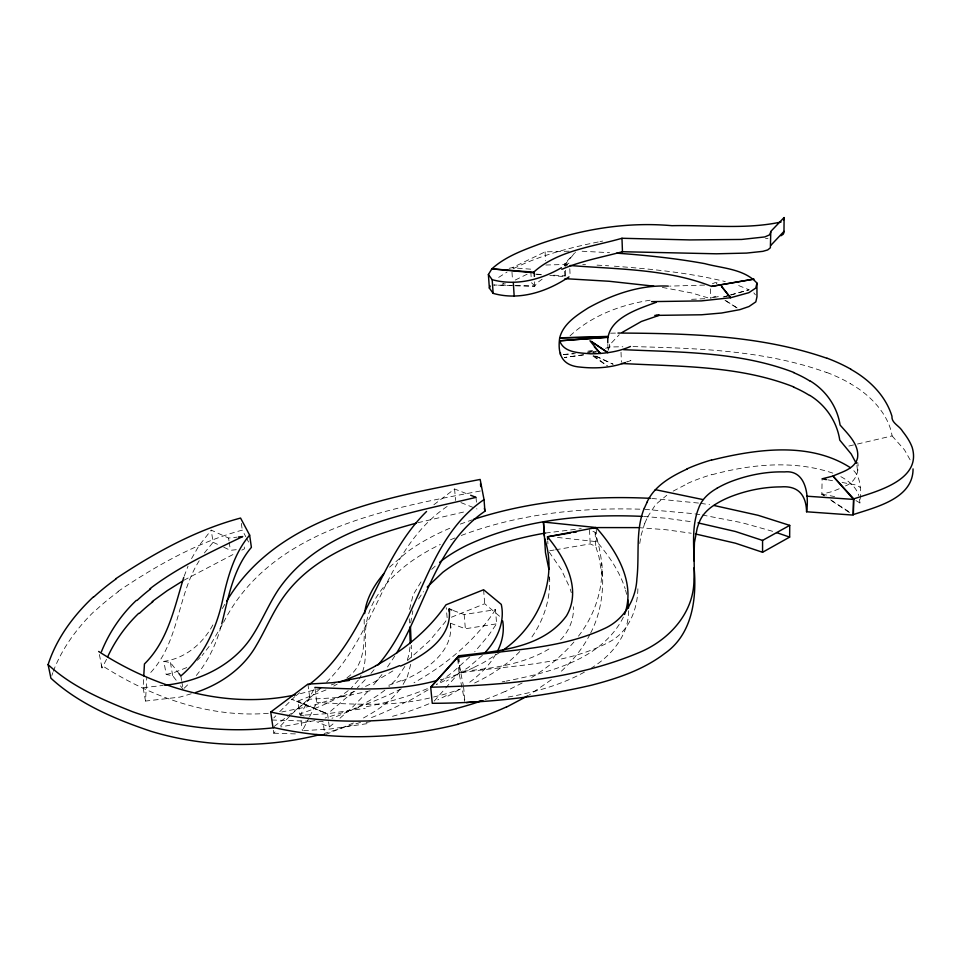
<?xml version="1.0" encoding="UTF-8"?>
<svg xmlns="http://www.w3.org/2000/svg" width="962" height="962" viewBox="0 0 962 962"><rect width="100%" height="100%" fill="white"/><g stroke="black" fill="none" stroke-linecap="round" stroke-linejoin="round"><path stroke-width="0.72" stroke-dasharray="4.81 3.61" d="M411.459 657.262L411.279 645.298M824.266 495.803L821.861 494.191L822.113 478.811M450.505 623.544C453.872 652.344 425.06 670.983 402.092 680.976M845.442 485.906C855.05 482.371 859.559 472.077 857.719 462.289M855.927 500.553L859.92 502.958C860.822 491.101 861.94 476.863 851.502 468.566M549.542 576.851C550.853 599.025 543.47 621.199 530.435 639.033M364.177 619.336C364.333 640.211 366.269 665.993 345.623 678.619M515.5 285.81L534.463 286.472L536.868 283.093L542.111 279.196M628.583 610.786C628.763 635.173 611.411 655.651 591.618 667.905M191.258 693.782L179.87 697.101L145.527 701.057L146.801 677.092M145.527 701.057L143.11 687.722L143.603 678.811M410.004 647.029L409.078 654.076L406.529 662.65M637.878 588.792C637.505 609.631 628.823 631.601 609.607 641.822C563.467 666.353 509.223 664.778 459.054 673.184L464.706 701.358M410.654 622.847L412.866 610.786M409.572 609.331L413.119 594.877L422.33 579.713M608.08 350.408L610.714 343.747L619.227 334.728M639.742 543.53L640.668 537.469M410.738 664.321L407.395 676.623L401.695 687.012M641.065 535.437L644.732 523.196M221.032 626.442C216.077 644.516 207.816 661.808 195.719 676.202M362.566 671.909C367.688 657.022 364.021 641.065 366.041 625.745C369.071 599.759 388.311 579.028 408.153 563.684A217.677 107.924 -2.6 0 1 440.331 544.444M51.876 675.456L52.814 672.691M53.283 671.296C62.314 647.751 77.766 626.923 95.996 609.619M184.139 576.262L188.023 566.197M567.243 265.38L564.321 265.259L565.019 263.372L574.603 253.042M106.529 659.331L102.008 668.097L101.25 665.031C150.842 697.053 209.596 718.398 269.312 713.215M623.4 617.111C601.851 659.86 549.458 672.474 506.325 681.096M404.846 666.426L396.188 679.461L388.949 686.615M191.558 558.609L198.845 545.911L211.219 530.134L228.571 538.059L237.049 537.157M590.007 634.295C582.371 649.266 571.332 662.349 558.826 673.496M590.644 633.056C606.625 602.188 605.23 564.718 595.117 532.251L590.644 530.254M366.967 723.689L330.098 729.004L302.369 730.747L308.946 717.941M309.608 716.666L316.835 702.585L314.851 687.433L300.276 715.343L328.126 713.612L365.175 708.345M647.522 517.039L655.663 504.497L666.786 495.262M359.127 678.968L361.051 675.492M222.198 624.807L210.846 644.155L202.116 655.531M495.791 654.22C488.912 666.173 478.631 675.817 467.556 683.862M223.581 622.354C271.14 528.655 387.926 508.561 481.048 490.873M222.342 608.537L225.18 603.607M199.218 560.738C176.623 596.308 179.581 644.047 148.401 674.867M394.841 655.94L386.315 668.758M212.867 624.951C202.862 643.614 185.317 658.429 163.889 661.363L166.161 674.47L172.691 675.709L177.02 681.361M418.554 599.013L423.472 591.57M453.246 610.521L464.153 614.526L495.514 609.643L496.596 623.845L488.347 635.69L474.723 651.803M495.514 609.643C475.36 640.668 446.043 664.778 413.997 682.743M358.321 680.098L351.19 688.167M381.974 674.518L371.585 687.361M204.377 552.97L213.095 542.291L211.219 530.134M400.048 689.153C389.899 702.513 375.348 711.627 360.75 719.432M578.475 636.147C594.6 615.488 603.499 589.033 601.647 562.758M370.971 673.376L376.202 667.159M564.321 265.259L575.577 252.068M560.581 639.814C569.167 631.144 574.061 618.963 573.448 606.745M434.187 701.094L444.769 689.045M445.731 687.95L460.161 671.524C491.39 668.542 524.374 664.766 551.382 647.486M534.463 286.472L534.716 281.83M367.712 691.594L352.994 706.697L339.153 718.951M573.905 642.051C561.543 656.373 546.693 668.422 530.507 678.162M365.247 679.677L357.383 687.782M519.757 651.551C507.022 664.826 491.354 674.999 474.819 682.9A123.112 64.25 -9.8 0 1 472.318 684.102M273.316 730.266L273.737 733.2L276.683 730.062M280.615 725.865L290.44 715.391M291.426 714.345L321.585 687.409M326.503 682.214C378.246 631.132 385.004 547.871 447.727 506.036M273.797 717.929L275.781 715.848M279.726 711.688L294.817 696.62M482.359 655.338L468.53 667.327L446.392 681.156M570.033 335.858C591.81 315.512 621.284 304.605 650.36 300.18M197.318 660.257L200.192 657.419M431.685 569.348L436.532 564.91M353.403 691.678L327.597 713.792L329.293 726.995L316.763 721.753M184.127 688.263L189.334 683.236M469.721 656.95L453.27 671.741L436.88 684.018M389.526 567.183L406.998 552.092A218.446 106.962 -2.6 0 1 451.418 527.573M433.898 504.713L454.593 488.985L469.336 494.733M329.293 726.995L334.764 722.522M295.899 695.754L301.274 691.438M551.298 679.785L529.172 695.045M407.563 660.509L429.533 640.776L444.769 622.558L447.246 618.915L446.224 607.635M348.232 690.632C333.898 701.719 316.57 707.96 299.735 714.117L297.955 701.07L326.815 689.622M274.146 726.466L309.92 699.218L334.103 697.811L351.094 695.514M384.8 690.211C368.951 702.513 350.589 711.086 331.974 718.277M117.905 591.534C156.205 565.596 197.45 542.219 242.304 530.122L245.803 536.76M503.703 283.153L502.272 284.139L505.808 283.766M498.677 277.393L507.082 272.005M500.132 652.248L483.417 662.662L473.532 667.616M459.367 689.405L447.787 696.223M392.869 670.923L377.14 680.278M564.886 265.632L569.492 262.782L565.019 263.372L565.704 276.743M428.138 689.838L407.118 702.019M584.415 672.101C560.245 685.449 533.201 692.616 506.156 697.39M522.113 683.02L505.399 691.486M183.91 580.242L235.305 553.318M333.73 686.122L337.253 684.09M673.172 491.113L687.614 483.633M513.516 268.578C540.319 255.315 569.528 247.739 598.725 241.871M241.823 550.132L244.492 548.821L244.095 546.091M527.128 274.194L513.323 281M353.463 722.967L326.058 734.391M569.023 251.19L545.081 251.876L512.445 267.592M186.784 667.568L174.423 672.438L166.161 674.47M711.315 297.979L715.139 296.332L718.854 296.464L711.712 298.028M712.421 283.742L714.97 282.672L718.698 282.828L716.305 283.598M451.406 617.231L484.704 603.739L502.308 618.554M454.942 537.974L452.405 538.973A217.677 107.924 -2.6 0 0 448.316 540.752M461.267 535.473C518.193 514.021 579.833 507.335 640.355 509.199M460.305 524.098L472.041 519.901M626.863 362.025L630.94 360.51L626.863 361.772M342.857 695.935L311.688 705.916L281.746 711.964M839.189 488.768L832.647 491.45L821.861 494.191L824.374 495.815M360.51 722.39L324.122 733.537M358.754 707.611L325.096 718.013M331.277 684.908L334.992 683.645M592.869 352.26L597.077 350.938M605.507 348.304L609.728 346.981L622.847 346.753M321.26 688.131L298.04 694.311M724.001 296.957L729.569 295.37M730.964 294.973L749.073 289.802L737.337 285.029M723.244 296.969L728.98 295.382M730.411 294.985L749.073 289.802M711.904 474.759C751.094 464.117 794.119 459.848 833.176 473.256M417.869 522.727L466.786 511.291M587.794 351.19L595.213 349.988M433.573 697.017L441.75 694.997A123.112 64.25 -9.8 0 0 460.365 689.032M314.995 720.562L280.784 726.923M848.869 446.043L856.072 444.36M857.503 444.023L892.087 435.906C888.84 414.394 870.081 394.6 850.492 383.778M509.151 268.29L511.7 267.737L530.675 269.168L532.407 270.731M600.035 241.594L602.657 241.065M429.485 698.027C392.508 706.902 354.329 704.16 316.835 702.585M587.361 352.405L591.486 351.635M502.212 681.842L504.954 681.349M549.795 550.745L554.124 550.011M555.567 549.771L590.199 543.903L595.779 546.416L598.989 556.95L602.296 577.248M450.42 623.184L465.367 628.763L496.596 623.845M545.526 533.032L581.192 528.631M583.357 354.798L564.429 357.515L584.74 354.737M143.11 687.722L163.227 685.413M223.749 547.234L230.411 550.324L237.446 549.567M563.431 354.509L573.857 353.559M588.732 352.188L596.175 351.503M765.56 238.54L768.001 238.323M563.431 354.557L575.348 353.679M593.217 352.357L596.199 352.128M704.593 285.089L669.708 286.123M704.797 298.713L689.333 299.435M545.815 265.019L568.193 264.382M610.63 333.189L616.486 333.08M514.057 285.437L493.626 285.017L514.045 285.762M515.524 285.461L534.499 285.858M633.044 346.573C698.075 348.328 764.838 350.228 826.671 372.547M271.825 720.009L312.83 721.296M318.687 721.488L323.076 721.62L324.603 733.393M273.737 733.2L296.26 733.934M582.13 251.238L609.559 252.681M582.744 264.406L585.545 264.538M597.029 265.127L608.645 265.789M651.791 498.424L699.23 503.138M644.756 509.319L693.518 513.66M535.666 274.122L541.666 274.471M553.667 275.18L565.668 275.89M643.542 516.462L665.848 518.217L692.399 521.861M638.383 527.621L666.149 529.749L691.233 533.237M614.393 266.185C651.599 268.999 688.96 272.703 725.288 281.577M536.832 274.386L542.604 274.855M549.831 275.445L564.261 276.623M557.455 537.445L596.825 541.678C608.826 555.627 619.492 571.2 625.204 588.852M700.721 503.354L709.619 504.689M662.337 287.41L691.918 293.013L707.828 297.811M694.997 513.888L700.913 514.79M702.392 515.007L742.111 522.739L773.977 531.697M827.825 479.846L834.944 481.144M842.075 482.455L856.336 485.052L860.341 487.433M163.889 661.363L170.43 662.565L179.1 673.749M821.861 494.191L834.631 496.572M321.597 711.519L327.597 713.792L291.594 699.218L321.597 711.519L297.955 701.07M460.918 502.597L476.96 508.958M299.735 714.117L304.966 716.462M595.454 356.12L612.998 364.177M213.095 542.291L218.422 544.757M596.127 356.205L613.095 364.189M840.824 476.647C848.556 480.832 856.132 486.868 858.801 495.574M725.011 300.348L737.337 308.117M725.961 300.817L739.802 309.668M830.675 499.891L850.841 512.926M831.481 500.625L853.126 515.091M592.953 356.036L607.262 365.969M593.53 355.519L607.311 365.921M531.493 282.732L534.956 285.918M892.087 435.906L904.496 449.879L911.038 461.471M753.835 292.845L755.398 294.841M180.483 685.882L183.093 689.273M549.17 552.056L561.363 569.696L569.877 587.926M246.5 538.083L248.605 542.063M570.238 589.117L571.296 592.676M625.577 590.223L626.671 594.336M856.914 465.488L857.491 470.671M457.659 657.407L463.287 685.221M99.399 654.533L102.008 668.097M170.43 662.565L172.691 675.709M180.832 675.985L181.59 680.423M181.842 681.89L182.84 687.794M228.571 538.059L228.98 540.788M229.184 542.147L230.411 550.324M241.33 523.424L242.304 530.122M301.034 720.947L302.369 730.747M307.912 684.114L309.92 699.218M859.487 499.17L859.92 502.958M450.529 624.35L450.877 627.813M463.588 686.676L464.862 701.298M458.898 657.202L460.161 671.524M457.78 658.838L459.054 673.184M454.593 488.985L455.567 500.48M464.153 614.526L465.367 628.763M483.597 589.742L484.704 603.739M476.034 497.354L476.491 503.15M549.542 577.176L549.711 579.749M511.988 272.234L512.481 279.726M547.751 541.065L547.931 543.903M530.832 271.885L531.168 277.309M545.081 251.876L545.574 260.642M564.622 271.212L564.934 277.164M569.793 268.723L570.165 276.166M589.514 529.749L590.199 543.903M596.236 528.956L596.825 541.678M595.117 532.251L595.779 546.416M609.619 344.228L609.728 346.981M607.816 344.252L608.044 349.855M409.259 618.807L409.427 622.955M621.019 352.224L621.392 362.061M710.341 288.84L710.461 298.46M96.404 609.704A361.556 171.152 -3.3 0 1 118.362 591.666M377.296 680.374A156 79.197 -15.1 0 1 361.736 688.203M354.81 691.293A156 79.197 -15.1 0 1 342.965 696.067M401.286 688.816A207.768 102.501 -13.4 0 1 358.333 707.058M406.505 701.647A206.962 103.499 -13.5 0 1 369.504 718.349M446.248 695.61A187.446 86.76 -4.3 0 1 437.806 699.819M428.872 703.811A187.446 86.76 -4.3 0 1 391.318 716.642M370.478 721.62A187.446 86.76 -4.3 0 1 366.185 722.486M444.817 680.531A188.239 85.738 -4.3 0 1 436.339 684.691M427.356 688.648A188.239 85.738 -4.3 0 1 364.37 707.142M401.166 680.519A133.958 60.654 -2.8 0 1 388.107 685.497M370.166 690.74A133.958 60.654 -2.8 0 1 350.613 694.768M473.581 667.652A123.629 63.624 -9.8 0 1 440.331 679.713M505.23 691.365A178.379 90.572 -8.6 0 1 484.511 699.795M644.865 523.22A154.593 99.459 4.2 0 1 647.679 517.075M687.397 483.525A128.824 61.327 -3.9 0 1 711.736 474.603M826.827 372.462A163.011 71.549 1.2 0 1 850.636 383.718"/><path stroke-width="1.44" d="M762.565 552.272L762.565 540.416L789.73 525.372L789.646 537.109L762.565 552.272L735.485 543.217L695.406 533.946M826.394 479.593L822.113 478.811L832.948 476.082L853.522 499.398L853.126 515.091L806.577 511.772C809.042 495.935 806.228 469.528 784.439 471.921C766.005 471.44 747.558 475.168 730.398 481.77A73.665 36.279 -7 0 0 716.967 488.287M410.209 643.59L409.668 627.164M809.968 380.82C825.841 390.332 837.277 406.637 840.079 425.024C847.919 434.139 859.619 444.721 857.515 458.092C854.737 469.071 841.834 471.897 832.948 476.082L853.763 498.857L853.366 514.562C875.985 507.07 913.082 498.653 913.058 468.903M770.778 232.01L769.492 234.884L764.814 236.929L741.654 239.454L689.958 239.923L621.981 238.275C592.291 246.861 557.515 250.577 533.682 272.186L533.657 272.799L491.859 268.867L488.395 274.519L489.369 288.119L493.145 293.362C519.588 300.865 547.029 291.739 569.023 276.888M143.771 675.841L144.444 663.96C167.965 640.848 174.338 607.756 183.718 577.513M784.09 218.121L783.705 219.841M607.768 342.857C606.421 318.518 637.926 309.103 656.264 302.296M364.658 613.6C366.173 598.412 374.314 584.896 383.982 573.472M616.762 253.162C646.236 255.267 675.685 258.345 704.773 263.636C722.306 268.374 744.083 268.831 756.95 283.068L755.795 288.047L748.917 292.664L730.567 297.739L701.286 300.902L651.575 301.623M221.741 623.869C228.451 597.378 233.093 568.879 251.395 547.366L249.639 535.112L240.56 518.061C195.599 530.05 154.136 553.138 115.584 578.847M624.578 614.477C635.99 582.84 616.618 550.577 596.163 527.537L543.47 522.041L544.324 536.038M318.362 735.004C263.612 748.58 205.122 747.678 151.07 731.324C115.368 719.287 78.908 703.968 50.926 678.222L48.1 664.61C56.542 638.347 73.557 615.464 93.542 596.741M644.239 508.225C635.257 530.627 639.55 555.314 636.892 578.691C635.966 600.06 623.472 620.394 603.535 628.956C557.9 650.035 506.277 649.506 457.659 657.407L430.711 687.229L432.263 703.294C485.509 703.21 538.876 697.342 590.776 685.377C616.858 678.679 643.217 669.961 664.838 653.39C692.387 634.211 696.849 598.641 694.107 567.748M716.979 488.299C708.826 492.929 701.502 499.422 698.532 508.525A104.461 73.858 -2.9 0 0 696.909 513.119C690.632 534.523 695.43 557.118 693.951 578.956C694.396 612.974 668.59 640.656 638.431 652.837C573.087 680.134 500.733 685.413 430.711 687.229L458.778 655.771C496.055 651.286 542.231 648.917 566.486 615.848C582.142 589.189 564.898 557.888 547.498 536.808L596.163 527.537L593.506 528.427M489.369 288.119L490.259 286.015M101.443 651.707C109.223 632.335 121.176 614.682 136.363 600.36M497.619 650.973C502.2 641.786 504.485 631.216 502.705 621.007M107.588 656.998C115.091 640.656 125.733 625.805 138.684 613.335M630.447 346.476C617.977 351.984 604.232 353.679 590.704 353.824C580.11 352.813 563.756 353.042 559.704 340.813L607.539 337.265L559.692 337.842C557.311 354.653 562.337 365.74 580.314 367.111C595.406 368.747 611.195 367.869 625.504 362.53M647.053 502.104C654.617 485.557 671.524 476.286 687.313 468.927M226.731 601.058C278.078 514.49 389.947 496.981 480.158 479.449L484.03 499.591L484.932 511.219C436.063 544.564 425.408 605.807 396.416 653.414M457.659 657.407L458.778 655.771M711.579 286.387L753.799 279.136L711.579 286.387C667.195 268.807 617.303 269.336 570.165 265.5M377.934 665.091C421.308 614.862 426.575 538.768 484.03 499.591M249.639 535.112C234.451 553.006 227.982 576.034 222.98 598.472C216.859 627.669 203.968 656.349 180.832 675.985L179.1 673.749M427.2 587.06L442.736 572.366A172.138 85.149 -2.6 0 1 468.193 556.733C492.532 544.829 518.903 537.662 545.526 533.032M485.353 652.26C497.077 639.586 505.218 621.849 501.262 604.376L483.597 589.742L445.971 604.821C428.138 630.711 403.018 650.937 375.517 665.824M770.754 245.442L784.018 231.337M426.551 511.471C375.95 561.387 367.207 640.223 309.079 684.679M439.622 562.361L441.678 560.666A172.739 84.391 -2.7 0 1 467.231 545.141C521.524 519.793 582.9 513.732 642.159 516.378M502.513 650.516C537.794 626.454 558.441 580.23 544.636 538.504M152.188 601.575L167.232 590.668L182.768 580.94M149.952 588.732C178.259 567.075 210.798 552.02 242.701 536.555L238.468 537M457.78 724.35C397.546 739.333 333.561 741.137 272.955 727.368L270.731 712.036L307.912 684.114L332.215 682.743L349.278 680.471M622.21 332.395L641.389 321.464L659.331 315.283L656.385 315.32M527.982 695.742L506.577 707.046M781 235.75L783.272 234.175L783.97 232.491L784.102 217.532L770.79 231.421L770.37 247.775L767.7 249.94L762.83 251.347L746.524 253.09L716.425 253.8L622.462 251.719C602.332 257.191 581.228 260.93 561.82 269.324M561.435 267.761C540.692 279.834 515.897 286.147 492.183 279.689L488.395 274.519M400.529 666.101C423.436 656.252 452.825 637.878 449.146 609.018L451.875 610.016M195.526 692.544C220.334 684.343 243.194 668.566 256.265 645.538C264.682 631.349 271.08 616.029 280.038 602.152C309.812 555.603 365.897 536.94 416.486 523.075M781.072 222.006C745.442 229.726 708.176 224.855 671.981 225.697C627.068 221.669 582.226 229.076 539.802 243.927C522.991 250.24 505.339 256.577 491.859 268.867L533.682 272.186M338.648 682.323L341.077 681.433M473.364 519.456C530.218 500.913 590.764 495.418 650.312 498.34M853.763 498.857C876.43 491.45 922.221 480.17 912.108 447.162C909.932 441.426 906.493 436.291 902.717 431.505C899.29 425.469 891.425 423.256 891.954 416.233C885.617 395.61 869.311 379.653 850.829 369.336M711.7 460.089C756.36 449.074 809.571 441.426 850.324 467.64M437.566 680.338C397.595 691.618 355.736 689.285 314.851 687.433M456.373 708.705C395.863 723.652 331.662 725.576 270.731 712.036M295.31 694.877C227.068 709.547 156.205 688.612 98.653 651.478M570.682 532.912L547.498 536.808L547.667 539.646M573.58 532.431L576.478 531.938M164.658 685.257C197.198 681.974 230.351 666.967 249.711 639.766C260.774 623.977 267.725 605.795 278.331 589.718C322.174 525.949 406.385 514.189 476.034 497.354L470.671 495.262M466.378 702.609L474.723 701.719M478.896 701.262L483.068 700.817M273.737 727.801C226.202 732.96 177.417 727.897 132.371 711.652C102.609 699.771 71.717 686.748 48.1 664.61M559.704 340.813L607.539 337.265M607.515 336.423L559.692 337.842C563.239 323.713 576.851 315.199 588.359 307.828C612.686 294.372 640.223 284.752 668.301 286.111M597.438 527.585L638.383 527.621M617.953 333.044C688.022 333.465 760.052 335.041 826.923 358.273M654.773 315.404L701.502 314.778L721.572 313.023L739.802 309.668L748.965 306.541L755.819 301.876L756.962 296.837L756.95 283.068M315.789 734.571L324.795 734.872M565.007 278.655L609.102 281.265L653.835 286.159M806.769 496.2L853.522 499.398M623.436 349.663C680.507 352.32 739.754 351.575 793.866 372.474M621.44 363.468C679.112 366.606 739.117 365.38 793.734 386.904M714.044 505.495L758.116 515.307L789.73 525.372M697.979 522.871L735.401 531.493L762.565 540.416M655.218 489.634L702.969 499.579M606.313 337.205L607.395 337.554M776.587 532.599L789.646 537.109M591.69 341.859L607.876 352.657L591.125 341.282M809.776 395.358C825.697 405.074 836.988 421.609 839.754 440.103L851.202 454.004L856.288 463.468M594.336 346.873L600.324 353.487L589.971 340.776M721.777 286.736L730.567 297.739L721.44 286.267M806.577 511.772C806.168 494.877 798.039 485.533 780.976 486.892C763.744 486.964 746.56 490.464 730.531 496.729A73.34 36.652 -6.9 0 0 717.159 503.27C709.03 507.96 701.743 514.502 698.797 523.605A104.004 74.146 -2.7 0 0 697.185 528.222L694.432 542.688L693.951 560.846M484.379 508.309L484.932 511.219M627.741 599.819L628.559 608.044M548.917 569.408L545.49 552.681L543.47 522.041M449.146 609.018L449.398 611.856M480.495 483.73L480.711 486.592M492.183 279.689L493.145 293.362M513.299 282.551L514.189 296.308M411.111 642.388L410.473 626.935M534.15 272.282L534.391 276.371M621.981 238.275L622.462 251.719M560.449 352.777L560.461 354.786M93.951 596.825A363.023 169.3 -3.3 0 1 116.029 578.968M139.298 613.455A308.802 143.591 -2.8 0 1 152.85 601.731M137.001 600.492A310.041 141.979 -2.8 0 1 150.637 588.9M375.673 665.92A156.602 78.451 -15 0 1 341.185 681.577M399.579 665.632A134.524 59.909 -2.8 0 1 348.785 679.713M506.409 706.938A177.621 91.498 -8.7 0 1 457.684 724.182M481.794 700.769A178.379 90.572 -8.6 0 1 456.265 708.537M644.372 508.249A155.243 98.918 4 0 1 647.21 502.14M687.096 468.819A129.389 60.63 -4 0 1 711.531 459.944M793.446 387.049A111.003 50.385 2.5 0 1 809.487 395.442M827.079 358.189A163.66 70.671 1.1 0 1 850.985 369.288M793.566 372.619A111.448 49.808 2.4 0 1 809.667 380.904"/></g></svg>
